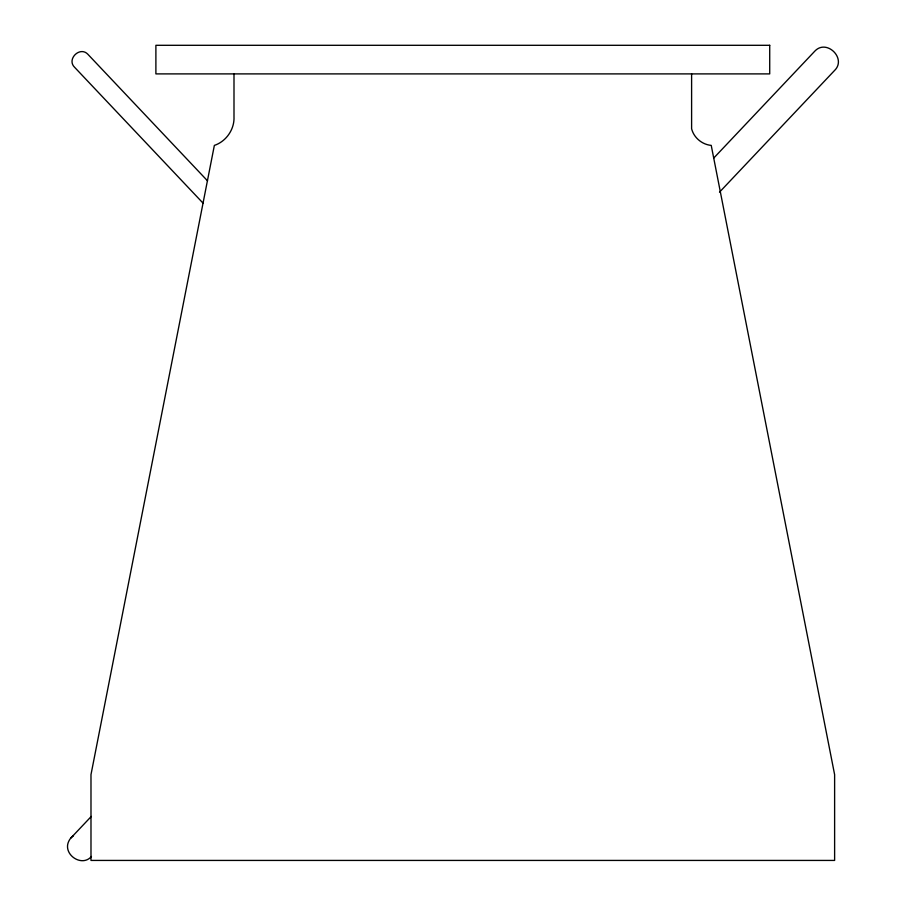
<?xml version="1.0" encoding="UTF-8"?>
<svg xmlns="http://www.w3.org/2000/svg" width="906" height="906" viewBox="0 0 906 906"><rect width="100%" height="100%" fill="white"/><g stroke="black" fill="none" stroke-linecap="round" stroke-linejoin="round"><path stroke-width="1.36" d="M70.872 838.016L91.291 816.419M713.611 158.199L815.004 50.951C826.804 38.743 846.827 58.641 834.573 70.464L719.523 192.151M91.461 856.453C81.665 867.891 62.038 854.007 68.958 840.87A13.194 12.865 43.4 0 1 73.488 835.785M207.553 180.872L87.746 54.145C79.819 45.946 66.365 59.32 74.586 67.27L203.284 203.386M691.606 73.896L691.606 128.743C693.826 137.689 702.093 144.564 711.233 145.402L834.619 774.63L834.619 860.428L90.985 860.428L90.985 774.63L214.36 145.402C226.228 141.461 234.586 129.298 233.997 116.806L233.997 73.896M769.715 45.3L155.889 45.3L155.889 73.896L769.715 73.896L769.715 45.3"/></g></svg>
